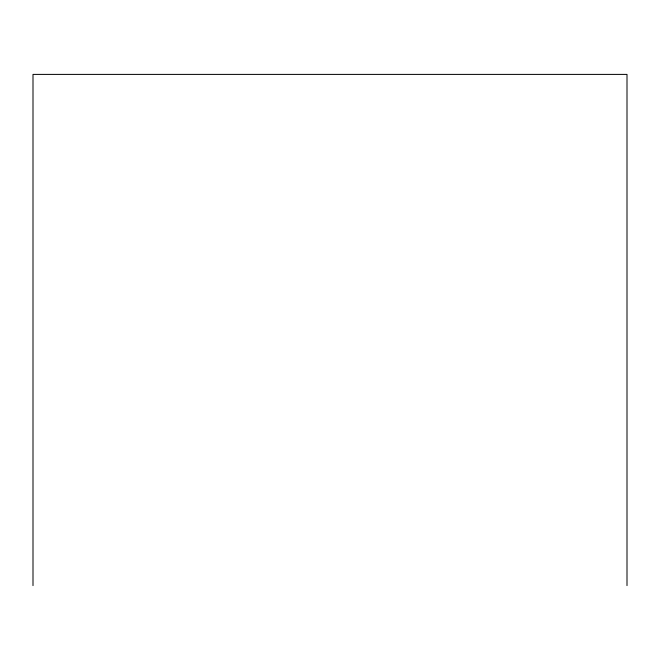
<?xml version="1.0" encoding="UTF-8"?>
<svg xmlns="http://www.w3.org/2000/svg" width="660" height="660" viewBox="0 0 660 660"><rect width="100%" height="100%" fill="white"/><g stroke="black" fill="none" stroke-linecap="round" stroke-linejoin="round"><path stroke-width="0.99" d="M627 585.601L627 74.398L33 74.398L33 585.601"/></g></svg>
